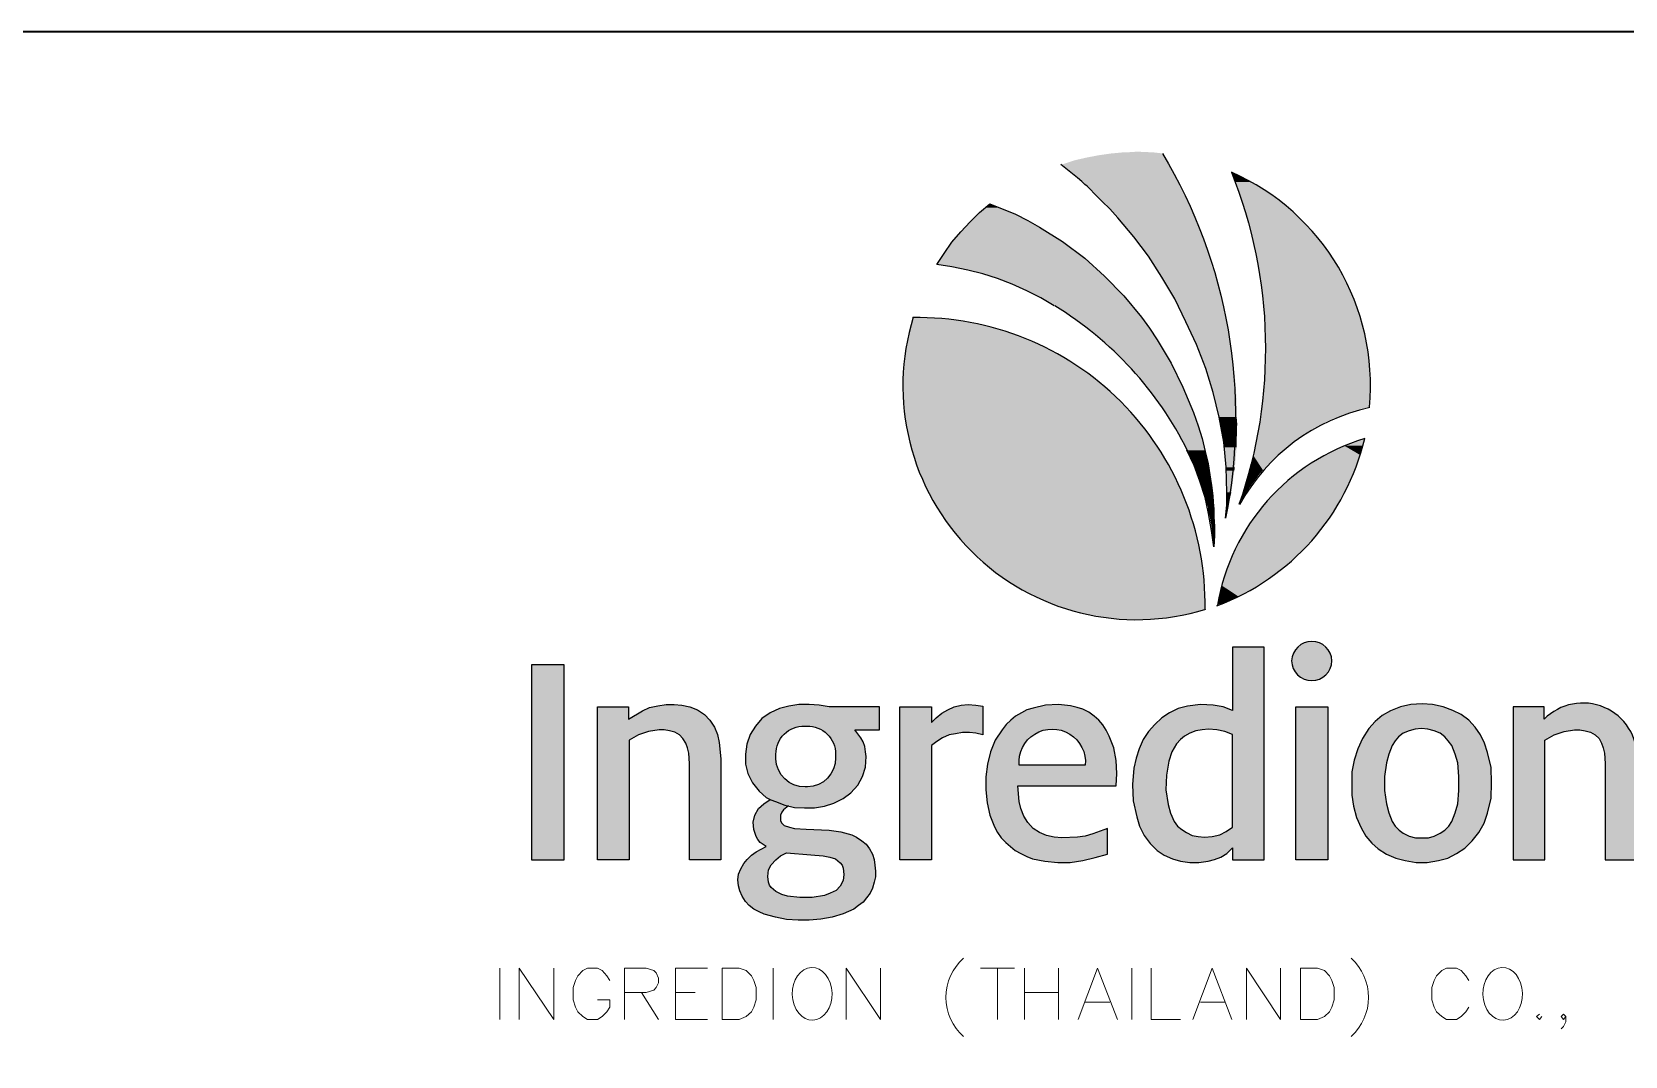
# Model space of a CAD drawing. Header units: millimetres. Extents: x 12053 to 14213, y -1155 to 627.
# Drawn here: x 13482.8 to 13783.1, y 67 to 260.2 of the extents above; entities that cross this region are included whole.
import ezdxf

# ---------------------------------------------------------------- set-up
doc = ezdxf.new("R2010")
doc.units = ezdxf.units.MM
doc.header["$LTSCALE"] = 6
doc.layers.add('PDF_Geometry', color=7, linetype='Continuous')
doc.layers.add('PDF_Solid Fills', color=7, linetype='Continuous', true_color=0xffffff)

msp = doc.modelspace()

# ---------------------------------------------------------------- hatches: boundary and pattern name
at = {"linetype": 'ByBlock'}
h = msp.add_hatch(color=0, dxfattribs=at)
h.dxf.hatch_style = 1
h.paths.add_polyline_path([(13727.86, 141.59, 0.956627), (13720.25, 141.59, 0.985612)])
h = msp.add_hatch(color=0, dxfattribs=at)
h.dxf.hatch_style = 1
h.paths.add_polyline_path([(13715.07, 144.13), (13709.12, 144.13), (13709.12, 132.22), (13707.36, 132.88), (13705.48, 133.21), (13703.06, 133.32), (13700.63, 132.99), (13698.87, 132.55), (13697.22, 131.78), (13695.79, 130.79), (13694.46, 129.58), (13693.25, 128.25), (13692.26, 126.71), (13691.49, 124.95), (13690.94, 123.18), (13690.49, 121.31), (13690.27, 118.22), (13690.38, 115.14), (13691.05, 112.16), (13691.6, 110.4), (13692.48, 108.63), (13693.58, 107.09), (13694.9, 105.77), (13696.23, 104.89), (13697.77, 104.23), (13699.31, 103.79), (13701.08, 103.56), (13702.73, 103.56), (13704.49, 103.79), (13705.7, 104.12), (13706.92, 104.56), (13708.02, 105.22), (13709.12, 106.32), (13709.12, 104.01), (13715.07, 104.01)])
h.paths.add_polyline_path([(13698.1, 111.28), (13697.44, 112.82), (13697, 114.48), (13696.56, 117.23), (13696.67, 119.99), (13697.11, 122.63), (13697.66, 124.4), (13698.54, 125.94), (13699.31, 126.71), (13700.08, 127.37), (13701.08, 127.92), (13702.18, 128.36), (13703.39, 128.58), (13704.6, 128.69), (13706.15, 128.58), (13707.69, 128.25), (13709.12, 127.7), (13709.12, 110.18), (13707.91, 109.41), (13706.7, 108.75), (13705.26, 108.41), (13703.83, 108.3), (13702.62, 108.41), (13701.52, 108.63), (13700.41, 109.19), (13699.53, 109.74), (13698.76, 110.4)], flags=16)
h = msp.add_hatch(color=0, dxfattribs=at)
h.dxf.hatch_style = 1
h.paths.add_polyline_path([(13576.97, 140.82), (13576.97, 104.01), (13583.14, 104.01), (13583.14, 140.82)])
h = msp.add_hatch(color=0, dxfattribs=at)
h.dxf.hatch_style = 1
h.paths.add_polyline_path([(13601.99, 128.58), (13602.98, 128.36), (13603.97, 128.14), (13604.86, 127.59), (13605.52, 126.93), (13606.07, 126.05), (13606.4, 125.17), (13606.62, 124.18), (13606.73, 122.19), (13606.73, 104.01), (13612.68, 104.01), (13612.68, 123.07), (13612.35, 126.16), (13612.02, 127.7), (13611.47, 129.03), (13610.59, 130.35), (13609.59, 131.45), (13608.27, 132.33), (13606.84, 132.88), (13605.3, 133.21), (13603.86, 133.32), (13602.32, 133.32), (13600.78, 133.1), (13599.23, 132.77), (13597.91, 132.11), (13595.27, 130.57), (13595.27, 132.88), (13589.43, 132.88), (13589.43, 104.01), (13595.38, 104.01), (13595.38, 126.6), (13597.14, 127.59), (13599.01, 128.25), (13601, 128.58)])
h = msp.add_hatch(color=0, dxfattribs=at)
h.dxf.hatch_style = 1
h.paths.add_polyline_path([(13633.07, 132.88), (13631.2, 133.21), (13629.32, 133.32), (13627.34, 133.32), (13625.47, 132.99), (13623.7, 132.55), (13621.94, 131.78), (13620.4, 130.68), (13619.18, 129.25), (13618.19, 127.7), (13617.53, 125.83), (13617.31, 123.96), (13617.31, 122.08), (13617.75, 120.32), (13618.63, 118.55), (13619.85, 117.01), (13621.17, 115.8), (13621.98, 115.39), (13622.05, 115.36), (13622.93, 115.03), (13624.69, 114.37), (13625.41, 114.2), (13626.57, 113.93), (13628.44, 113.82), (13630.32, 113.82), (13632.19, 114.15), (13633.95, 114.7), (13635.72, 115.58), (13637.15, 116.68), (13638.47, 118.11), (13639.35, 119.77), (13639.9, 121.53), (13640.02, 123.51), (13639.9, 124.4), (13639.79, 125.39), (13639.46, 126.27), (13639.02, 127.04), (13637.92, 128.58), (13642.55, 128.58), (13642.55, 132.88)])
h.paths.add_polyline_path([(13624.69, 114.37), (13622.93, 115.03), (13622.05, 115.36), (13621.98, 115.39), (13620.73, 114.59), (13619.74, 113.71), (13619.07, 112.49), (13618.74, 111.17), (13618.85, 109.74), (13619.29, 108.41), (13619.62, 107.86), (13620.07, 107.31), (13621.17, 106.54), (13619.29, 105.55), (13618.41, 104.89), (13617.64, 104.12), (13616.98, 103.34), (13616.43, 102.35), (13615.99, 101.36), (13615.88, 100.26), (13615.99, 99.16), (13616.21, 98.16), (13616.65, 97.17), (13617.31, 96.18), (13617.97, 95.41), (13618.85, 94.75), (13619.85, 94.2), (13620.84, 93.76), (13622.93, 93.2), (13625.03, 92.76), (13627.23, 92.65), (13629.32, 92.65), (13631.53, 92.87), (13633.62, 93.2), (13635.72, 93.87), (13637.7, 94.75), (13638.58, 95.41), (13639.46, 96.07), (13640.13, 96.84), (13640.79, 97.72), (13641.23, 98.72), (13641.56, 99.82), (13641.78, 100.81), (13641.78, 101.91), (13641.67, 103.01), (13641.56, 104.12), (13641.23, 105.11), (13640.68, 106.1), (13640.02, 106.98), (13639.24, 107.64), (13638.25, 108.3), (13637.37, 108.75), (13635.28, 109.3), (13633.07, 109.63), (13628.77, 109.85), (13626.57, 109.96), (13625.58, 110.18), (13624.58, 110.51), (13624.14, 110.95), (13623.92, 111.39), (13623.92, 111.94), (13623.92, 112.49), (13624.14, 113.04), (13624.47, 113.48), (13625.41, 114.2)])
h.paths.add_polyline_path([(13628.88, 129.25, -0.428199), (13634.28, 123.96), (13634.28, 123.29, -0.411522), (13628.99, 117.78), (13628.55, 117.78, -0.411522), (13623.04, 123.07), (13623.04, 123.96, -0.428112), (13628.44, 129.25)], flags=16)
h.paths.add_polyline_path([(13625.03, 105.33), (13629.65, 105), (13631.97, 104.78), (13633.18, 104.56), (13634.28, 104.23), (13635.17, 103.45), (13635.5, 103.01), (13635.72, 102.46), (13635.83, 101.25), (13635.72, 100.15), (13635.17, 99.05), (13634.39, 98.27), (13633.29, 97.72), (13632.19, 97.28), (13629.88, 96.95), (13627.56, 96.95), (13625.25, 97.17), (13624.14, 97.5), (13623.04, 98.05), (13622.16, 98.83), (13621.83, 99.27), (13621.61, 99.82), (13621.5, 100.92), (13621.61, 102.13), (13622.16, 103.12), (13623.04, 104.01), (13623.92, 104.78)], flags=16)
h = msp.add_hatch(color=0, dxfattribs=at)
h.dxf.hatch_style = 1
h.paths.add_polyline_path([(13652.36, 132.88), (13646.41, 132.88), (13646.41, 104.01), (13652.36, 104.01), (13652.36, 125.61), (13653.35, 126.38), (13654.45, 127.04), (13655.67, 127.59), (13656.88, 127.81), (13658.2, 128.03), (13659.52, 128.03), (13660.74, 127.92), (13662.06, 127.59), (13662.06, 132.99), (13660.74, 133.21), (13659.3, 133.32), (13657.98, 133.21), (13656.66, 132.88), (13655.45, 132.33), (13654.34, 131.67), (13653.24, 130.79), (13652.36, 129.91)])
h = msp.add_hatch(color=0, dxfattribs=at)
h.dxf.hatch_style = 1
h.paths.add_polyline_path([(13668.67, 118), (13687.19, 118), (13687.3, 120.32), (13687.19, 122.74), (13686.75, 125.17), (13685.87, 127.37), (13685.31, 128.47), (13684.65, 129.47), (13683.88, 130.35), (13683, 131.12), (13682.01, 131.89), (13680.91, 132.44), (13679.8, 132.77), (13678.59, 133.1), (13676.28, 133.32), (13673.85, 133.21), (13671.54, 132.66), (13670.32, 132.33), (13669.33, 131.78), (13668.23, 131.12), (13667.35, 130.35), (13666.47, 129.58), (13665.7, 128.58), (13664.37, 126.6), (13663.49, 124.4), (13662.94, 122.08), (13662.61, 119.66), (13662.61, 117.23), (13662.83, 114.81), (13663.38, 112.49), (13664.26, 110.29), (13664.81, 109.19), (13665.48, 108.19), (13666.36, 107.31), (13667.24, 106.54), (13668.12, 105.77), (13669.22, 105.22), (13670.32, 104.67), (13671.43, 104.23), (13673.74, 103.79), (13676.17, 103.56), (13678.48, 103.56), (13680.91, 103.9), (13683.22, 104.45), (13685.53, 105.11), (13685.53, 109.96), (13682.78, 108.97), (13681.35, 108.52), (13679.91, 108.3), (13676.94, 108.19), (13675.51, 108.3), (13674.07, 108.63), (13672.75, 109.19), (13671.54, 109.96), (13670.55, 111.06), (13669.77, 112.27), (13669.22, 113.71), (13668.89, 115.03)])
h.paths.add_polyline_path([(13681.35, 121.86), (13668.89, 121.86, -1.09832)], flags=16)
h = msp.add_hatch(color=0, dxfattribs=at)
h.dxf.hatch_style = 1
h.paths.add_polyline_path([(13721.03, 104.01), (13727.09, 104.01), (13727.09, 132.88), (13721.03, 132.88)])
h = msp.add_hatch(color=0, dxfattribs=at)
h.dxf.hatch_style = 1
h.paths.add_polyline_path([(13744.83, 133.43), (13742.74, 133.32), (13740.75, 132.88), (13738.88, 132.11), (13737.34, 131.23), (13736.01, 130.13), (13734.8, 128.8), (13733.59, 126.93), (13732.71, 124.95), (13732.05, 122.85), (13731.61, 120.65), (13731.61, 118.44), (13731.61, 116.24), (13731.94, 114.15), (13732.49, 112.05), (13733.37, 110.07), (13734.25, 108.52), (13735.35, 107.2), (13736.57, 106.1), (13738.11, 105.11), (13739.87, 104.34), (13741.64, 103.9), (13743.73, 103.56), (13745.82, 103.56), (13747.92, 103.9), (13749.68, 104.34), (13751.33, 105.22), (13752.88, 106.21), (13754.31, 107.64), (13755.52, 109.19), (13756.52, 110.95), (13757.18, 112.82), (13757.84, 115.69), (13757.95, 118.55), (13757.84, 121.42), (13757.18, 124.29), (13756.63, 126.05), (13755.85, 127.59), (13754.86, 129.03), (13753.65, 130.35), (13752.22, 131.45), (13750.67, 132.22), (13748.8, 132.88), (13746.82, 133.32)])
h.paths.add_polyline_path([(13767.87, 130.57), (13767.87, 132.88), (13762.03, 132.88), (13762.03, 104.01), (13767.98, 104.01), (13767.98, 126.6), (13769.74, 127.59), (13771.61, 128.25), (13773.6, 128.58), (13774.59, 128.58), (13775.58, 128.36), (13776.57, 128.14), (13777.46, 127.59), (13778.23, 126.93), (13778.67, 126.05), (13779, 125.17), (13779.22, 124.18), (13779.33, 122.19), (13779.33, 104.01), (13785.39, 104.01), (13785.39, 123.07, 0.681597)])
h.paths.add_polyline_path([(13746.04, 108.19), (13744.83, 108.19), (13743.62, 108.19), (13742.41, 108.52), (13741.31, 109.08), (13740.53, 109.63), (13739.76, 110.4), (13739.21, 111.28), (13738.55, 112.93), (13738.11, 114.59), (13737.78, 117.12), (13737.78, 119.77), (13738.11, 122.3), (13738.55, 123.96), (13739.21, 125.61), (13739.76, 126.49), (13740.42, 127.26), (13741.31, 127.92), (13742.41, 128.36), (13743.51, 128.69), (13744.72, 128.8), (13745.93, 128.69), (13747.15, 128.36), (13748.25, 127.92), (13749.13, 127.26), (13749.79, 126.49), (13750.45, 125.61), (13751.11, 123.96), (13751.56, 122.3), (13751.78, 119.77), (13751.78, 117.12), (13751.56, 114.59), (13751.11, 112.93), (13750.45, 111.28), (13749.9, 110.4), (13749.13, 109.63), (13748.25, 109.08), (13747.15, 108.52)], flags=16)

# ---------------------------------------------------------------- linework, layer by layer
at = {"layer": 'PDF_Geometry', "lineweight": 35}
msp.add_lwpolyline([(13182.43, -466.04), (14213.26, -466.04), (14213.26, 260.18), (13182.43, 260.18)], close=True, dxfattribs=at)
at = {"layer": 'PDF_Geometry', "color": 70, "lineweight": 25, "true_color": 0x77ef00}
for points in [[(13695.9, 237.26, -0.186417), (13707.8, 168.48), (13708.02, 170.91), (13708.02, 173.33), (13707.91, 178.07), (13707.47, 182.81), (13706.59, 187.55), (13705.48, 192.18), (13704.05, 196.7), (13702.29, 201.22), (13700.3, 205.52), (13698.21, 209.81), (13695.79, 213.89), (13693.25, 217.86), (13690.49, 221.5), (13687.52, 225.14), (13685.98, 226.79), (13684.54, 228.22), (13683.22, 229.54), (13682.12, 230.65), (13681.68, 231.09), (13681.24, 231.42), (13680.69, 231.97), (13679.91, 232.63), (13678.92, 233.4), (13676.72, 235.16)], [(13734.91, 189.42, 0.323058), (13708.9, 233.73, -0.181122), (13710.33, 171.02)], [(13703.94, 151.29, 0.423423), (13648.83, 206.29), (13648.94, 206.4, 0.602833), (13704.05, 151.29)], [(13706.15, 151.95, 0.250268), (13734.03, 183.47, 0.285358), (13706.26, 152.06)]]:
    msp.add_lwpolyline(points, format="xyb", dxfattribs=at)
msp.add_lwpolyline([(13675.51, 208.49), (13672.97, 210.04), (13670.32, 211.36), (13667.57, 212.57), (13664.81, 213.67), (13662.06, 214.55), (13659.19, 215.22), (13656.22, 215.88), (13653.35, 216.32), (13654.78, 218.41), (13656.22, 220.51), (13657.87, 222.49), (13659.63, 224.36), (13661.4, 226.13), (13663.38, 227.78), (13668.23, 225.8), (13670.55, 224.58), (13672.75, 223.37), (13677.05, 220.62), (13681.24, 217.53), (13684.98, 214.11), (13688.62, 210.37), (13691.93, 206.4), (13693.47, 204.3), (13694.9, 202.1), (13697.55, 197.69), (13699.75, 193.17), (13701.74, 188.43), (13702.62, 185.9), (13703.39, 183.47), (13703.94, 181.05), (13704.49, 178.73), (13704.82, 176.64), (13705.15, 174.66), (13705.37, 172.67), (13705.48, 171.46), (13705.59, 170.14), (13705.59, 168.7), (13705.7, 166.94), (13705.7, 165.18), (13705.59, 163.08), (13705.15, 166.17), (13704.6, 169.36), (13703.94, 172.34), (13702.95, 175.43), (13701.85, 178.4), (13700.52, 181.27)], dxfattribs=at)
at = {"layer": 'PDF_Geometry'}
for points in [[(13727.86, 141.59, 0.956627), (13720.25, 141.59, 0.985612)], [(13767.87, 130.57), (13767.87, 132.88), (13762.03, 132.88), (13762.03, 104.01), (13767.98, 104.01), (13767.98, 126.6), (13769.74, 127.59), (13771.61, 128.25), (13773.6, 128.58), (13774.59, 128.58), (13775.58, 128.36), (13776.57, 128.14), (13777.46, 127.59), (13778.23, 126.93), (13778.67, 126.05), (13779, 125.17), (13779.22, 124.18), (13779.33, 122.19), (13779.33, 104.01), (13785.39, 104.01), (13785.39, 123.07, 0.681597)], [(13628.88, 129.25, -0.428199), (13634.28, 123.96), (13634.28, 123.29, -0.411522), (13628.99, 117.78), (13628.55, 117.78, -0.411522), (13623.04, 123.07), (13623.04, 123.96, -0.428112), (13628.44, 129.25)], [(13681.35, 121.86), (13668.89, 121.86, -1.09832)]]:
    msp.add_lwpolyline(points, format="xyb", close=True, dxfattribs=at)
for points in [[(13715.07, 144.13), (13709.12, 144.13), (13709.12, 132.22), (13707.36, 132.88), (13705.48, 133.21), (13703.06, 133.32), (13700.63, 132.99), (13698.87, 132.55), (13697.22, 131.78), (13695.79, 130.79), (13694.46, 129.58), (13693.25, 128.25), (13692.26, 126.71), (13691.49, 124.95), (13690.94, 123.18), (13690.49, 121.31), (13690.27, 118.22), (13690.38, 115.14), (13691.05, 112.16), (13691.6, 110.4), (13692.48, 108.63), (13693.58, 107.09), (13694.9, 105.77), (13696.23, 104.89), (13697.77, 104.23), (13699.31, 103.79), (13701.08, 103.56), (13702.73, 103.56), (13704.49, 103.79), (13705.7, 104.12), (13706.92, 104.56), (13708.02, 105.22), (13709.12, 106.32), (13709.12, 104.01), (13715.07, 104.01)], [(13576.97, 140.82), (13576.97, 104.01), (13583.14, 104.01), (13583.14, 140.82)], [(13589.43, 104.01), (13589.43, 132.88), (13595.27, 132.88), (13595.27, 130.57), (13597.91, 132.11), (13599.23, 132.77), (13600.78, 133.1), (13602.32, 133.32), (13603.86, 133.32), (13605.3, 133.21), (13606.84, 132.88), (13608.27, 132.33), (13609.59, 131.45), (13610.59, 130.35), (13611.47, 129.03), (13612.02, 127.7), (13612.35, 126.16), (13612.68, 123.07), (13612.68, 104.01), (13606.73, 104.01), (13606.73, 122.19), (13606.62, 124.18), (13606.4, 125.17), (13606.07, 126.05), (13605.52, 126.93), (13604.86, 127.59), (13603.97, 128.14), (13602.98, 128.36), (13601.99, 128.58), (13601, 128.58), (13599.01, 128.25), (13597.14, 127.59), (13595.38, 126.6), (13595.38, 104.01)], [(13633.07, 132.88), (13631.2, 133.21), (13629.32, 133.32), (13627.34, 133.32), (13625.47, 132.99), (13623.7, 132.55), (13621.94, 131.78), (13620.4, 130.68), (13619.18, 129.25), (13618.19, 127.7), (13617.53, 125.83), (13617.31, 123.96), (13617.31, 122.08), (13617.75, 120.32), (13618.63, 118.55), (13619.85, 117.01), (13621.17, 115.8), (13622.05, 115.36), (13622.93, 115.03), (13624.69, 114.37), (13626.57, 113.93), (13628.44, 113.82), (13630.32, 113.82), (13632.19, 114.15), (13633.95, 114.7), (13635.72, 115.58), (13637.15, 116.68), (13638.47, 118.11), (13639.35, 119.77), (13639.9, 121.53), (13640.02, 123.51), (13639.9, 124.4), (13639.79, 125.39), (13639.46, 126.27), (13639.02, 127.04), (13637.92, 128.58), (13642.55, 128.58), (13642.55, 132.88)], [(13652.36, 132.88), (13652.36, 129.91), (13653.24, 130.79), (13654.34, 131.67), (13655.45, 132.33), (13656.66, 132.88), (13657.98, 133.21), (13659.3, 133.32), (13660.74, 133.21), (13662.06, 132.99), (13662.06, 127.59), (13660.74, 127.92), (13659.52, 128.03), (13658.2, 128.03), (13656.88, 127.81), (13655.67, 127.59), (13654.45, 127.04), (13653.35, 126.38), (13652.36, 125.61), (13652.36, 104.01), (13646.41, 104.01), (13646.41, 132.88)], [(13668.67, 118), (13687.19, 118), (13687.3, 120.32), (13687.19, 122.74), (13686.75, 125.17), (13685.87, 127.37), (13685.31, 128.47), (13684.65, 129.47), (13683.88, 130.35), (13683, 131.12), (13682.01, 131.89), (13680.91, 132.44), (13679.8, 132.77), (13678.59, 133.1), (13676.28, 133.32), (13673.85, 133.21), (13671.54, 132.66), (13670.32, 132.33), (13669.33, 131.78), (13668.23, 131.12), (13667.35, 130.35), (13666.47, 129.58), (13665.7, 128.58), (13664.37, 126.6), (13663.49, 124.4), (13662.94, 122.08), (13662.61, 119.66), (13662.61, 117.23), (13662.83, 114.81), (13663.38, 112.49), (13664.26, 110.29), (13664.81, 109.19), (13665.48, 108.19), (13666.36, 107.31), (13667.24, 106.54), (13668.12, 105.77), (13669.22, 105.22), (13670.32, 104.67), (13671.43, 104.23), (13673.74, 103.79), (13676.17, 103.56), (13678.48, 103.56), (13680.91, 103.9), (13683.22, 104.45), (13685.53, 105.11), (13685.53, 109.96), (13682.78, 108.97), (13681.35, 108.52), (13679.91, 108.3), (13676.94, 108.19), (13675.51, 108.3), (13674.07, 108.63), (13672.75, 109.19), (13671.54, 109.96), (13670.55, 111.06), (13669.77, 112.27), (13669.22, 113.71), (13668.89, 115.03)], [(13721.03, 104.01), (13721.03, 132.88), (13727.09, 132.88), (13727.09, 104.01)], [(13744.83, 133.43), (13742.74, 133.32), (13740.75, 132.88), (13738.88, 132.11), (13737.34, 131.23), (13736.01, 130.13), (13734.8, 128.8), (13733.59, 126.93), (13732.71, 124.95), (13732.05, 122.85), (13731.61, 120.65), (13731.61, 118.44), (13731.61, 116.24), (13731.94, 114.15), (13732.49, 112.05), (13733.37, 110.07), (13734.25, 108.52), (13735.35, 107.2), (13736.57, 106.1), (13738.11, 105.11), (13739.87, 104.34), (13741.64, 103.9), (13743.73, 103.56), (13745.82, 103.56), (13747.92, 103.9), (13749.68, 104.34), (13751.33, 105.22), (13752.88, 106.21), (13754.31, 107.64), (13755.52, 109.19), (13756.52, 110.95), (13757.18, 112.82), (13757.84, 115.69), (13757.95, 118.55), (13757.84, 121.42), (13757.18, 124.29), (13756.63, 126.05), (13755.85, 127.59), (13754.86, 129.03), (13753.65, 130.35), (13752.22, 131.45), (13750.67, 132.22), (13748.8, 132.88), (13746.82, 133.32)], [(13698.1, 111.28), (13698.76, 110.4), (13699.53, 109.74), (13700.41, 109.19), (13701.52, 108.63), (13702.62, 108.41), (13703.83, 108.3), (13705.26, 108.41), (13706.7, 108.75), (13707.91, 109.41), (13709.12, 110.18), (13709.12, 127.7), (13707.69, 128.25), (13706.15, 128.58), (13704.6, 128.69), (13703.39, 128.58), (13702.18, 128.36), (13701.08, 127.92), (13700.08, 127.37), (13699.31, 126.71), (13698.54, 125.94), (13697.66, 124.4), (13697.11, 122.63), (13696.67, 119.99), (13696.56, 117.23), (13697, 114.48), (13697.44, 112.82)], [(13744.72, 128.8), (13743.51, 128.69), (13742.41, 128.36), (13741.31, 127.92), (13740.42, 127.26), (13739.76, 126.49), (13739.21, 125.61), (13738.55, 123.96), (13738.11, 122.3), (13737.78, 119.77), (13737.78, 117.12), (13738.11, 114.59), (13738.55, 112.93), (13739.21, 111.28), (13739.76, 110.4), (13740.53, 109.63), (13741.31, 109.08), (13742.41, 108.52), (13743.62, 108.19), (13744.83, 108.19), (13746.04, 108.19), (13747.15, 108.52), (13748.25, 109.08), (13749.13, 109.63), (13749.9, 110.4), (13750.45, 111.28), (13751.11, 112.93), (13751.56, 114.59), (13751.78, 117.12), (13751.78, 119.77), (13751.56, 122.3), (13751.11, 123.96), (13750.45, 125.61), (13749.79, 126.49), (13749.13, 127.26), (13748.25, 127.92), (13747.15, 128.36), (13745.93, 128.69)], [(13625.03, 105.33), (13629.65, 105), (13631.97, 104.78), (13633.18, 104.56), (13634.28, 104.23), (13635.17, 103.45), (13635.5, 103.01), (13635.72, 102.46), (13635.83, 101.25), (13635.72, 100.15), (13635.17, 99.05), (13634.39, 98.27), (13633.29, 97.72), (13632.19, 97.28), (13629.88, 96.95), (13627.56, 96.95), (13625.25, 97.17), (13624.14, 97.5), (13623.04, 98.05), (13622.16, 98.83), (13621.83, 99.27), (13621.61, 99.82), (13621.5, 100.92), (13621.61, 102.13), (13622.16, 103.12), (13623.04, 104.01), (13623.92, 104.78)]]:
    msp.add_lwpolyline(points, close=True, dxfattribs=at)
msp.add_lwpolyline([(13625.41, 114.2), (13624.47, 113.48), (13624.14, 113.04), (13623.92, 112.49), (13623.92, 111.94), (13623.92, 111.39), (13624.14, 110.95), (13624.58, 110.51), (13625.58, 110.18), (13626.57, 109.96), (13628.77, 109.85), (13633.07, 109.63), (13635.28, 109.3), (13637.37, 108.75), (13638.25, 108.3), (13639.24, 107.64), (13640.02, 106.98), (13640.68, 106.1), (13641.23, 105.11), (13641.56, 104.12), (13641.67, 103.01), (13641.78, 101.91), (13641.78, 100.81), (13641.56, 99.82), (13641.23, 98.72), (13640.79, 97.72), (13640.13, 96.84), (13639.46, 96.07), (13638.58, 95.41), (13637.7, 94.75), (13635.72, 93.87), (13633.62, 93.2), (13631.53, 92.87), (13629.32, 92.65), (13627.23, 92.65), (13625.03, 92.76), (13622.93, 93.2), (13620.84, 93.76), (13619.85, 94.2), (13618.85, 94.75), (13617.97, 95.41), (13617.31, 96.18), (13616.65, 97.17), (13616.21, 98.16), (13615.99, 99.16), (13615.88, 100.26), (13615.99, 101.36), (13616.43, 102.35), (13616.98, 103.34), (13617.64, 104.12), (13618.41, 104.89), (13619.29, 105.55), (13621.17, 106.54), (13620.07, 107.31), (13619.62, 107.86), (13619.29, 108.41), (13618.85, 109.74), (13618.74, 111.17), (13619.07, 112.49), (13619.74, 113.71), (13620.73, 114.59), (13621.98, 115.39)], dxfattribs=at)
at = {"layer": 'PDF_Geometry', "lineweight": 18}
for points in [[(13571.02, 73.92), (13571.02, 83.62)], [(13574.66, 73.92), (13574.66, 83.62), (13581.16, 73.92), (13581.16, 83.62)], [(13591.74, 81.3), (13591.19, 82.18), (13590.31, 83.17), (13589.43, 83.62), (13587.55, 83.62), (13586.67, 83.17), (13585.68, 82.18), (13585.24, 81.3), (13584.8, 79.98), (13584.8, 77.66), (13585.24, 76.23), (13585.68, 75.35), (13586.67, 74.47), (13587.55, 73.92), (13589.43, 73.92), (13590.31, 74.47), (13591.19, 75.35), (13591.74, 76.23), (13591.74, 77.66), (13589.43, 77.66)], [(13594.5, 73.92), (13594.5, 83.62), (13598.57, 83.62), (13600.01, 83.17), (13600.45, 82.73), (13600.89, 81.74), (13600.89, 80.86), (13600.45, 79.98), (13600.01, 79.43), (13598.57, 78.99), (13594.5, 78.99)], [(13610.15, 73.92), (13604.08, 73.92), (13604.08, 83.62), (13610.15, 83.62)], [(13622.49, 73.92), (13622.49, 83.62)], [(13636.27, 73.92), (13636.27, 83.62), (13642.77, 73.92), (13642.77, 83.62)], [(13661.62, 83.62), (13668.01, 83.62)], [(13664.81, 83.62), (13664.81, 73.92)], [(13669.88, 73.92), (13669.88, 83.62)], [(13676.28, 83.62), (13676.28, 73.92)], [(13680.02, 73.92), (13683.66, 83.62), (13687.41, 73.92)], [(13690.16, 73.92), (13690.16, 83.62)], [(13693.8, 83.62), (13693.8, 73.92), (13699.31, 73.92)], [(13701.63, 73.92), (13705.26, 83.62), (13709.01, 73.92)], [(13711.77, 73.92), (13711.77, 83.62), (13718.16, 73.92), (13718.16, 83.62)], [(13753.65, 81.3), (13753.1, 82.18), (13752.22, 83.17), (13751.33, 83.62), (13749.46, 83.62), (13748.58, 83.17), (13747.59, 82.18), (13747.15, 81.3), (13746.71, 79.98), (13746.71, 77.66), (13747.15, 76.23), (13747.59, 75.35), (13748.58, 74.47), (13749.46, 73.92), (13751.33, 73.92), (13752.22, 74.47), (13753.1, 75.35), (13753.65, 76.23)], [(13597.69, 78.99), (13600.89, 73.92)], [(13604.08, 78.99), (13607.83, 78.99)], [(13669.88, 78.99), (13676.28, 78.99)], [(13681.35, 77.22), (13685.98, 77.22)], [(13703.06, 77.22), (13707.58, 77.22)], [(13766.99, 74.91), (13766.43, 74.47), (13766.99, 73.92), (13767.43, 74.47)], [(13771.95, 74.47), (13771.5, 73.92), (13771.06, 74.47), (13771.5, 74.91), (13771.95, 74.47), (13771.95, 73.48), (13771.5, 72.59), (13771.06, 72.15)]]:
    msp.add_lwpolyline(points, dxfattribs=at)
for points in [[(13612.9, 73.92), (13612.9, 83.62), (13616.1, 83.62), (13617.42, 83.17), (13618.41, 82.18), (13618.85, 81.3), (13619.29, 79.98), (13619.29, 77.66), (13618.85, 76.23), (13618.41, 75.35), (13617.42, 74.47), (13616.1, 73.92)], [(13721.91, 73.92), (13721.91, 83.62), (13725.1, 83.62), (13726.43, 83.17), (13727.42, 82.18), (13727.86, 81.3), (13728.3, 79.98), (13728.3, 77.66), (13727.86, 76.23), (13727.42, 75.35), (13726.43, 74.47), (13725.1, 73.92)]]:
    msp.add_lwpolyline(points, close=True, dxfattribs=at)
at = {"layer": 'PDF_Geometry', "color": 70, "lineweight": 25, "true_color": 0x77ef00}
for centre, radius, start, end in [((13641.2, 151.88), 66.25, 26.2288, 58.7084), ((13742.72, 153.32), 36.81, 102.0704, 151.2572)]:
    msp.add_arc(centre, radius, start, end, dxfattribs=at)
at = {"layer": 'PDF_Geometry', "lineweight": 18}
for centre, radius, start, end in [((13664.9, 78.1), 9.82, 131.2464, 228.7536), ((13724.69, 78.1), 10.05, 312.6849, 47.3151)]:
    msp.add_arc(centre, radius, start, end, dxfattribs=at)
for centre in [(13629.87, 78.76), (13760.04, 78.76)]:
    msp.add_ellipse(centre, major_axis=(-0.09, 4.99), ratio=0.75006, start_param=0.213922, end_param=6.497107, dxfattribs=at)
at = {"layer": 'PDF_Solid Fills', "color": 70, "true_color": 0x77ef00, "transparency": 33554559}
for points in [[(13688.73, 237.48), (13695.9, 237.26), (13686.42, 237.26)], [(13688.73, 237.48), (13693.91, 237.48), (13695.9, 237.26)], [(13691.16, 237.59), (13693.58, 237.48), (13689.5, 237.48)], [(13676.72, 235.16), (13698.1, 233.4), (13678.92, 233.4)], [(13676.72, 235.16), (13697.11, 235.16), (13698.1, 233.4)], [(13679.25, 235.94), (13697.11, 235.16), (13676.94, 235.16)], [(13681.68, 236.49), (13696.67, 235.94), (13679.25, 235.94)], [(13679.25, 235.94), (13696.67, 235.94), (13697.11, 235.16)], [(13683.99, 236.93), (13696.34, 236.49), (13681.68, 236.49)], [(13681.68, 236.49), (13696.34, 236.49), (13696.67, 235.94)], [(13686.31, 237.26), (13696.12, 236.93), (13683.99, 236.93)], [(13683.99, 236.93), (13696.12, 236.93), (13696.34, 236.49)], [(13686.31, 237.26), (13695.9, 237.26), (13696.12, 236.93)], [(13679.03, 233.4), (13698.54, 232.63), (13679.91, 232.63)], [(13679.03, 233.4), (13698.1, 233.4), (13698.54, 232.63)], [(13679.91, 232.63), (13698.87, 231.97), (13680.69, 231.97)], [(13679.91, 232.63), (13698.54, 232.63), (13698.87, 231.97)], [(13680.69, 231.97), (13699.09, 231.42), (13681.24, 231.42)], [(13680.69, 231.97), (13698.87, 231.97), (13699.09, 231.42)], [(13681.24, 231.42), (13699.2, 231.09), (13681.68, 231.09)], [(13681.24, 231.42), (13699.09, 231.42), (13699.2, 231.09)], [(13708.9, 233.73), (13709.56, 233.4), (13709.01, 233.4)], [(13709.01, 233.4), (13712.65, 231.86), (13709.56, 231.86)], [(13709.01, 233.4), (13709.56, 233.4), (13712.65, 231.86)], [(13709.56, 231.86), (13716.18, 229.65), (13710.33, 229.65)], [(13709.56, 231.86), (13712.65, 231.86), (13716.18, 229.65)], [(13681.68, 231.09), (13699.53, 230.65), (13682.12, 230.65)], [(13681.68, 231.09), (13699.2, 231.09), (13699.53, 230.65)], [(13682.12, 230.65), (13699.97, 229.54), (13683.22, 229.54)], [(13682.12, 230.65), (13699.53, 230.65), (13699.97, 229.54)], [(13683.22, 229.54), (13700.08, 229.43), (13683.44, 229.43)], [(13683.22, 229.54), (13699.97, 229.54), (13700.08, 229.43)], [(13683.44, 229.43), (13700.63, 228.22), (13684.54, 228.22)], [(13683.44, 229.43), (13700.08, 229.43), (13700.63, 228.22)], [(13710.33, 229.65), (13717.94, 228.33), (13710.89, 228.33)], [(13710.33, 229.65), (13716.18, 229.65), (13717.94, 228.33)], [(13710.89, 228.33), (13719.59, 227.01), (13711.22, 227.01)], [(13710.89, 228.33), (13717.94, 228.33), (13719.59, 227.01)], [(13661.07, 225.8), (13669.22, 225.25), (13660.52, 225.25)], [(13662.61, 227.01), (13668.23, 225.8), (13661.07, 225.8)], [(13661.07, 225.8), (13668.23, 225.8), (13669.22, 225.25)], [(13663.38, 227.78), (13665.14, 227.01), (13662.61, 227.01)], [(13662.61, 227.01), (13665.14, 227.01), (13668.23, 225.8)], [(13684.54, 228.22), (13701.3, 226.79), (13685.98, 226.79)], [(13684.54, 228.22), (13700.63, 228.22), (13701.3, 226.79)], [(13685.98, 226.79), (13701.96, 225.36), (13687.3, 225.36)], [(13685.98, 226.79), (13701.3, 226.79), (13701.96, 225.36)], [(13687.3, 225.36), (13701.96, 225.14), (13687.52, 225.14)], [(13687.3, 225.36), (13701.96, 225.36), (13701.96, 225.14)], [(13711.22, 227.01), (13722.68, 224.14), (13712.1, 224.14)], [(13711.22, 227.01), (13719.59, 227.01), (13722.68, 224.14)], [(13657.87, 222.49), (13677.05, 220.62), (13656.33, 220.62)], [(13658.64, 223.37), (13674.07, 222.49), (13657.87, 222.49)], [(13657.87, 222.49), (13674.07, 222.49), (13677.05, 220.62)], [(13659.85, 224.58), (13672.75, 223.37), (13658.64, 223.37)], [(13658.64, 223.37), (13672.75, 223.37), (13674.07, 222.49)], [(13660.52, 225.25), (13670.55, 224.58), (13659.85, 224.58)], [(13659.85, 224.58), (13670.55, 224.58), (13672.75, 223.37)], [(13660.52, 225.25), (13669.22, 225.25), (13670.55, 224.58)], [(13687.52, 225.14), (13703.39, 221.5), (13690.49, 221.5)], [(13687.52, 225.14), (13701.96, 225.14), (13703.39, 221.5)], [(13712.1, 224.14), (13724, 222.71), (13712.54, 222.71)], [(13712.1, 224.14), (13722.68, 224.14), (13724, 222.71)], [(13712.54, 222.71), (13725.43, 221.06), (13712.87, 221.06)], [(13712.54, 222.71), (13724, 222.71), (13725.43, 221.06)], [(13655.45, 219.51), (13681.24, 217.53), (13654.12, 217.53)], [(13656.33, 220.62), (13678.48, 219.51), (13655.45, 219.51)], [(13655.45, 219.51), (13678.48, 219.51), (13681.24, 217.53)], [(13656.33, 220.62), (13677.05, 220.62), (13678.48, 219.51)], [(13690.49, 221.5), (13703.5, 221.17), (13690.72, 221.17)], [(13690.49, 221.5), (13703.39, 221.5), (13703.5, 221.17)], [(13690.72, 221.17), (13704.71, 217.86), (13693.25, 217.86)], [(13690.72, 221.17), (13703.5, 221.17), (13704.71, 217.86)], [(13712.87, 221.06), (13727.97, 217.64), (13713.64, 217.64)], [(13712.87, 221.06), (13725.43, 221.06), (13727.97, 217.64)], [(13654.12, 217.53), (13682.56, 216.32), (13653.35, 216.32)], [(13653.35, 216.32), (13683.33, 215.55), (13658.09, 215.55)], [(13653.35, 216.32), (13682.56, 216.32), (13683.33, 215.55)], [(13654.12, 217.53), (13681.24, 217.53), (13682.56, 216.32)], [(13693.25, 217.86), (13704.93, 216.98), (13693.8, 216.98)], [(13693.25, 217.86), (13704.71, 217.86), (13704.93, 216.98)], [(13693.8, 216.98), (13705.93, 213.89), (13695.79, 213.89)], [(13693.8, 216.98), (13704.93, 216.98), (13705.93, 213.89)], [(13713.64, 217.64), (13728.3, 216.98), (13713.75, 216.98)], [(13713.64, 217.64), (13727.97, 217.64), (13728.3, 216.98)], [(13713.75, 216.98), (13730.06, 214), (13714.3, 214)], [(13713.75, 216.98), (13728.3, 216.98), (13730.06, 214)], [(13658.09, 215.55), (13684.65, 214.44), (13662.61, 214.44)], [(13658.09, 215.55), (13683.33, 215.55), (13684.65, 214.44)], [(13662.61, 214.44), (13684.98, 214.11), (13663.49, 214.11)], [(13662.61, 214.44), (13684.65, 214.44), (13684.98, 214.11)], [(13663.49, 214.11), (13686.2, 212.79), (13667.13, 212.79)], [(13663.49, 214.11), (13684.98, 214.11), (13686.2, 212.79)], [(13695.79, 213.89), (13706.26, 212.79), (13696.45, 212.79)], [(13695.79, 213.89), (13705.93, 213.89), (13706.26, 212.79)], [(13714.3, 214), (13731.39, 211.25), (13714.63, 211.25)], [(13714.3, 214), (13730.06, 214), (13731.39, 211.25)], [(13667.13, 212.79), (13688.07, 210.92), (13671.43, 210.92)], [(13667.13, 212.79), (13686.2, 212.79), (13688.07, 210.92)], [(13671.43, 210.92), (13688.62, 210.37), (13672.31, 210.37)], [(13671.43, 210.92), (13688.07, 210.92), (13688.62, 210.37)], [(13672.31, 210.37), (13690.05, 208.6), (13675.62, 208.6)], [(13672.31, 210.37), (13688.62, 210.37), (13690.05, 208.6)], [(13696.45, 212.79), (13707.03, 209.81), (13698.21, 209.81)], [(13696.45, 212.79), (13706.26, 212.79), (13707.03, 209.81)], [(13714.63, 211.25), (13731.83, 210.15), (13714.74, 210.15)], [(13714.63, 211.25), (13731.39, 211.25), (13731.83, 210.15)], [(13675.62, 208.6), (13691.93, 206.4), (13678.92, 206.4)], [(13675.62, 208.6), (13690.05, 208.6), (13691.93, 206.4)], [(13698.21, 209.81), (13707.36, 208.38), (13698.87, 208.38)], [(13698.21, 209.81), (13707.03, 209.81), (13707.36, 208.38)], [(13698.87, 208.38), (13707.91, 205.52), (13700.3, 205.52)], [(13698.87, 208.38), (13707.36, 208.38), (13707.91, 205.52)], [(13714.74, 210.15), (13733.26, 206.18), (13715.18, 206.18)], [(13714.74, 210.15), (13731.83, 210.15), (13733.26, 206.18)], [(13648.5, 204.63), (13667.9, 203.2), (13648.06, 203.2)], [(13648.72, 205.63), (13663.27, 204.63), (13648.5, 204.63)], [(13648.5, 204.63), (13663.27, 204.63), (13667.9, 203.2)], [(13648.83, 206.18), (13658.53, 205.63), (13648.72, 205.63)], [(13648.72, 205.63), (13658.53, 205.63), (13663.27, 204.63)], [(13648.94, 206.4), (13652.69, 206.29), (13648.83, 206.29)], [(13648.83, 206.29), (13653.79, 206.18), (13648.83, 206.18)], [(13648.83, 206.29), (13652.69, 206.29), (13653.79, 206.18)], [(13648.83, 206.18), (13653.79, 206.18), (13658.53, 205.63)], [(13678.92, 206.4), (13692.26, 206.07), (13679.47, 206.07)], [(13678.92, 206.4), (13691.93, 206.4), (13692.26, 206.07)], [(13679.47, 206.07), (13693.47, 204.3), (13681.79, 204.3)], [(13679.47, 206.07), (13692.26, 206.07), (13693.47, 204.3)], [(13681.79, 204.3), (13694.24, 203.2), (13683.22, 203.2)], [(13681.79, 204.3), (13693.47, 204.3), (13694.24, 203.2)], [(13700.3, 205.52), (13708.24, 204.08), (13700.97, 204.08)], [(13700.3, 205.52), (13707.91, 205.52), (13708.24, 204.08)], [(13715.18, 206.18), (13733.48, 205.41), (13715.18, 205.41)], [(13715.18, 206.18), (13733.26, 206.18), (13733.48, 205.41)], [(13715.18, 205.41), (13734.25, 202.1), (13715.29, 202.1)], [(13715.18, 205.41), (13733.48, 205.41), (13734.25, 202.1)], [(13647.73, 201.44), (13676.61, 199.23), (13647.4, 199.23)], [(13647.84, 202.1), (13672.42, 201.44), (13647.73, 201.44)], [(13647.73, 201.44), (13672.42, 201.44), (13676.61, 199.23)], [(13648.06, 203.2), (13670.77, 202.1), (13647.84, 202.1)], [(13647.84, 202.1), (13670.77, 202.1), (13672.42, 201.44)], [(13648.06, 203.2), (13667.9, 203.2), (13670.77, 202.1)], [(13683.22, 203.2), (13694.9, 202.1), (13684.43, 202.1)], [(13683.22, 203.2), (13694.24, 203.2), (13694.9, 202.1)], [(13684.43, 202.1), (13696.12, 200.12), (13686.75, 200.12)], [(13684.43, 202.1), (13694.9, 202.1), (13696.12, 200.12)], [(13700.97, 204.08), (13708.68, 201.22), (13702.29, 201.22)], [(13700.97, 204.08), (13708.24, 204.08), (13708.68, 201.22)], [(13715.29, 202.1), (13734.69, 199.56), (13715.29, 199.56)], [(13715.29, 202.1), (13734.25, 202.1), (13734.69, 199.56)], [(13647.4, 199.23), (13678.92, 197.8), (13647.18, 197.8)], [(13647.4, 199.23), (13676.61, 199.23), (13678.92, 197.8)], [(13686.75, 200.12), (13697.55, 197.69), (13689.06, 197.69)], [(13686.75, 200.12), (13696.12, 200.12), (13697.55, 197.69)], [(13702.29, 201.22), (13709.01, 199.67), (13702.84, 199.67)], [(13702.29, 201.22), (13708.68, 201.22), (13709.01, 199.67)], [(13702.84, 199.67), (13709.34, 196.7), (13704.05, 196.7)], [(13702.84, 199.67), (13709.01, 199.67), (13709.34, 196.7)], [(13715.29, 199.56), (13734.91, 197.91), (13715.29, 197.91)], [(13715.29, 199.56), (13734.69, 199.56), (13734.91, 197.91)], [(13647.07, 196.59), (13684.54, 193.72), (13646.96, 193.72)], [(13647.18, 197.8), (13680.69, 196.59), (13647.07, 196.59)], [(13647.07, 196.59), (13680.69, 196.59), (13684.54, 193.72)], [(13647.18, 197.8), (13678.92, 197.8), (13680.69, 196.59)], [(13689.06, 197.69), (13697.99, 196.7), (13690.05, 196.7)], [(13689.06, 197.69), (13697.55, 197.69), (13697.99, 196.7)], [(13690.05, 196.7), (13699.75, 193.17), (13693.14, 193.17)], [(13690.05, 196.7), (13697.99, 196.7), (13699.75, 193.17)], [(13704.05, 196.7), (13709.56, 195.27), (13704.49, 195.27)], [(13704.05, 196.7), (13709.34, 196.7), (13709.56, 195.27)], [(13704.49, 195.27), (13709.78, 192.18), (13705.48, 192.18)], [(13704.49, 195.27), (13709.56, 195.27), (13709.78, 192.18)], [(13715.29, 197.91), (13735.13, 193.83), (13715.07, 193.83)], [(13715.29, 197.91), (13734.91, 197.91), (13735.13, 193.83)], [(13646.96, 193.72), (13684.87, 193.39), (13646.96, 193.39)], [(13646.96, 193.72), (13684.54, 193.72), (13684.87, 193.39)], [(13646.96, 193.39), (13688.07, 190.42), (13647.07, 190.42)], [(13646.96, 193.39), (13684.87, 193.39), (13688.07, 190.42)], [(13693.14, 193.17), (13701.41, 189.31), (13695.9, 189.31)], [(13693.14, 193.17), (13699.86, 193.17), (13701.41, 189.31)], [(13715.07, 193.72), (13734.91, 189.53), (13714.63, 189.53)], [(13715.07, 193.83), (13735.13, 193.72), (13715.07, 193.72)], [(13715.07, 193.83), (13735.13, 193.83), (13735.13, 193.72)], [(13715.07, 193.72), (13735.13, 193.72), (13734.91, 189.53)], [(13647.07, 190.42), (13689.28, 189.09), (13647.18, 189.09)], [(13647.07, 190.42), (13688.07, 190.42), (13689.28, 189.09)], [(13695.9, 189.31), (13701.74, 188.43), (13696.56, 188.43)], [(13695.9, 189.31), (13701.41, 189.31), (13701.74, 188.43)], [(13705.48, 192.18), (13709.89, 190.75), (13705.82, 190.75)], [(13705.48, 192.18), (13709.78, 192.18), (13709.89, 190.75)], [(13705.82, 190.75), (13709.89, 187.55), (13706.59, 187.55)], [(13705.82, 190.75), (13709.89, 190.75), (13709.89, 187.55)], [(13714.63, 189.53), (13731.17, 188.43), (13714.52, 188.43)], [(13714.63, 189.53), (13734.91, 189.53), (13731.17, 188.43)], [(13647.18, 189.09), (13691.38, 186.89), (13647.51, 186.89)], [(13647.18, 189.09), (13689.28, 189.09), (13691.38, 186.89)], [(13647.51, 186.89), (13692.92, 184.8), (13647.84, 184.8)], [(13647.51, 186.89), (13691.38, 186.89), (13692.92, 184.8)], [(13696.56, 188.43), (13702.62, 185.9), (13698.1, 185.9)], [(13696.56, 188.43), (13701.74, 188.43), (13702.62, 185.9)], [(13706.59, 187.55), (13710, 186.34), (13706.81, 186.34)], [(13706.59, 187.55), (13709.89, 187.55), (13710, 186.34)], [(13706.81, 186.34), (13709.89, 182.81), (13707.47, 182.81)], [(13706.81, 186.34), (13710, 186.34), (13709.89, 182.81)], [(13714.3, 187), (13723.89, 185.13), (13713.97, 185.13)], [(13714.41, 187.99), (13727.42, 187), (13714.3, 187)], [(13714.3, 187), (13727.42, 187), (13723.89, 185.13)], [(13714.52, 188.43), (13730.06, 187.99), (13714.41, 187.99)], [(13714.41, 187.99), (13730.06, 187.99), (13727.42, 187)], [(13714.52, 188.43), (13731.17, 188.43), (13730.06, 187.99)], [(13647.84, 184.8), (13694.24, 183.03), (13648.28, 183.03)], [(13647.84, 184.8), (13692.92, 184.8), (13694.24, 183.03)], [(13698.1, 185.9), (13702.73, 185.35), (13698.43, 185.35)], [(13698.1, 185.9), (13702.62, 185.9), (13702.73, 185.35)], [(13698.43, 185.35), (13703.39, 183.47), (13699.42, 183.47)], [(13698.43, 185.35), (13702.73, 185.35), (13703.39, 183.47)], [(13699.42, 183.47), (13703.94, 181.27), (13700.63, 181.27)], [(13699.42, 183.47), (13703.39, 183.47), (13703.94, 181.27)], [(13713.97, 185.13), (13720.58, 182.92), (13713.53, 182.92)], [(13713.97, 185.13), (13723.89, 185.13), (13720.58, 182.92)], [(13733.92, 183.47), (13733.59, 182.15), (13730.17, 182.15)], [(13733.92, 183.47), (13734.03, 183.47), (13733.59, 182.15)], [(13648.28, 183.03), (13695.79, 180.61), (13648.83, 180.61)], [(13648.28, 183.03), (13694.24, 183.03), (13695.79, 180.61)], [(13648.83, 180.61), (13696.89, 178.95), (13649.49, 178.95)], [(13648.83, 180.61), (13695.79, 180.61), (13696.89, 178.95)], [(13700.63, 181.27), (13703.94, 181.05), (13700.75, 181.05)], [(13700.63, 181.27), (13703.94, 181.27), (13703.94, 181.05)], [(13700.75, 181.05), (13704.49, 178.73), (13701.74, 178.73)], [(13700.75, 181.05), (13703.94, 181.05), (13704.49, 178.73)], [(13707.47, 182.81), (13709.89, 181.82), (13707.58, 181.82)], [(13707.47, 182.81), (13709.89, 182.81), (13709.89, 181.82)], [(13707.58, 181.82), (13709.56, 178.07), (13707.91, 178.07)], [(13707.58, 181.82), (13709.89, 181.82), (13709.56, 178.07)], [(13712.98, 180.39), (13714.85, 177.52), (13712.32, 177.52)], [(13713.42, 182.26), (13717.61, 180.39), (13712.98, 180.39)], [(13712.98, 180.39), (13717.61, 180.39), (13714.85, 177.52)], [(13713.53, 182.92), (13719.81, 182.26), (13713.42, 182.26)], [(13713.42, 182.26), (13719.81, 182.26), (13717.61, 180.39)], [(13713.53, 182.92), (13720.58, 182.92), (13719.81, 182.26)], [(13726.54, 180.39), (13732.82, 179.28), (13724.66, 179.28)], [(13730.17, 182.15), (13733.15, 180.39), (13726.54, 180.39)], [(13726.54, 180.39), (13733.15, 180.39), (13732.82, 179.28)], [(13730.17, 182.15), (13733.59, 182.15), (13733.15, 180.39)], [(13649.49, 178.95), (13698.1, 176.53), (13650.27, 176.53)], [(13649.49, 178.95), (13696.89, 178.95), (13698.1, 176.53)], [(13701.74, 178.73), (13704.6, 177.74), (13702.18, 177.74)], [(13701.74, 178.73), (13704.49, 178.73), (13704.6, 177.74)], [(13702.18, 177.74), (13704.82, 176.64), (13702.62, 176.64)], [(13702.18, 177.74), (13704.6, 177.74), (13704.82, 176.64)], [(13707.91, 178.07), (13709.45, 177.41), (13707.91, 177.41)], [(13707.91, 178.07), (13709.56, 178.07), (13709.45, 177.41)], [(13707.91, 177.41), (13708.9, 173.33), (13708.02, 173.33)], [(13707.91, 177.41), (13709.45, 177.41), (13708.9, 173.33)], [(13712.32, 177.52), (13714.08, 176.64), (13712.1, 176.64)], [(13712.32, 177.52), (13714.85, 177.52), (13714.08, 176.64)], [(13723.12, 178.29), (13731.5, 175.98), (13719.92, 175.98)], [(13724.66, 179.28), (13732.49, 178.29), (13723.12, 178.29)], [(13723.12, 178.29), (13732.49, 178.29), (13731.5, 175.98)], [(13724.66, 179.28), (13732.82, 179.28), (13732.49, 178.29)], [(13650.27, 176.53), (13699.09, 174.66), (13651.15, 174.66)], [(13650.27, 176.53), (13698.1, 176.53), (13699.09, 174.66)], [(13651.15, 174.66), (13699.86, 172.56), (13652.14, 172.56)], [(13651.15, 174.66), (13699.09, 174.66), (13699.86, 172.56)], [(13702.62, 176.64), (13705.15, 174.66), (13703.28, 174.66)], [(13702.62, 176.64), (13704.82, 176.64), (13705.15, 174.66)], [(13703.28, 174.66), (13705.15, 174.21), (13703.39, 174.21)], [(13703.28, 174.66), (13705.15, 174.66), (13705.15, 174.21)], [(13703.39, 174.21), (13705.37, 172.67), (13703.83, 172.67)], [(13703.39, 174.21), (13705.15, 174.21), (13705.37, 172.67)], [(13711.44, 174.43), (13710.44, 171.35), (13710.44, 171.35)], [(13711.44, 174.43), (13712.43, 174.43), (13710.44, 171.35)], [(13712.1, 176.64), (13712.43, 174.43), (13711.44, 174.43)], [(13712.1, 176.64), (13714.08, 176.64), (13712.43, 174.43)], [(13719.15, 175.21), (13730.17, 173.22), (13716.95, 173.22)], [(13719.92, 175.98), (13731.17, 175.21), (13719.15, 175.21)], [(13719.15, 175.21), (13731.17, 175.21), (13730.17, 173.22)], [(13719.92, 175.98), (13731.5, 175.98), (13731.17, 175.21)], [(13652.14, 172.56), (13700.86, 170.25), (13653.57, 170.25)], [(13652.14, 172.56), (13699.86, 172.56), (13700.86, 170.25)], [(13703.83, 172.67), (13705.48, 171.46), (13704.16, 171.46)], [(13703.83, 172.67), (13705.37, 172.67), (13705.48, 171.46)], [(13704.16, 171.46), (13705.48, 170.58), (13704.49, 170.58)], [(13704.16, 171.46), (13705.48, 171.46), (13705.48, 170.58)], [(13708.02, 173.33), (13708.79, 172.89), (13708.02, 172.89)], [(13708.02, 173.33), (13708.9, 173.33), (13708.79, 172.89)], [(13708.02, 172.89), (13708.35, 170.91), (13708.02, 170.91)], [(13708.02, 172.89), (13708.79, 172.89), (13708.35, 170.91)], [(13710.44, 171.35), (13710.33, 171.02), (13710.33, 171.02)], [(13715.29, 171.35), (13728.52, 170.14), (13714.3, 170.14)], [(13716.95, 173.22), (13729.18, 171.35), (13715.29, 171.35)], [(13715.29, 171.35), (13729.18, 171.35), (13728.52, 170.14)], [(13716.95, 173.22), (13730.17, 173.22), (13729.18, 171.35)], [(13653.57, 170.25), (13701.3, 168.92), (13654.45, 168.92)], [(13653.57, 170.25), (13700.86, 170.25), (13701.3, 168.92)], [(13654.45, 168.92), (13702.29, 165.62), (13656.88, 165.62)], [(13654.45, 168.92), (13701.3, 168.92), (13702.29, 165.62)], [(13704.49, 170.58), (13705.59, 170.14), (13704.49, 170.14)], [(13704.49, 170.58), (13705.48, 170.58), (13705.59, 170.14)], [(13704.49, 170.14), (13705.59, 168.7), (13704.82, 168.7)], [(13704.49, 170.14), (13705.59, 170.14), (13705.59, 168.7)], [(13704.82, 168.7), (13705.7, 166.94), (13705.15, 166.94)], [(13704.82, 168.7), (13705.59, 168.7), (13705.7, 166.94)], [(13708.02, 170.91), (13707.91, 168.7), (13707.8, 168.7)], [(13707.8, 168.7), (13707.91, 168.7), (13707.8, 168.48)], [(13708.02, 170.91), (13708.35, 170.91), (13707.91, 168.7)], [(13714.3, 170.14), (13726.87, 167.6), (13712.54, 167.6)], [(13714.3, 170.14), (13728.52, 170.14), (13726.87, 167.6)], [(13656.88, 165.62), (13702.29, 165.4), (13656.99, 165.4)], [(13656.88, 165.62), (13702.29, 165.62), (13702.29, 165.4)], [(13656.99, 165.4), (13703.06, 162.2), (13659.96, 162.2)], [(13656.99, 165.4), (13702.29, 165.4), (13703.06, 162.2)], [(13705.15, 166.94), (13705.7, 166.83), (13705.15, 166.83)], [(13705.15, 166.94), (13705.7, 166.94), (13705.7, 166.83)], [(13705.15, 166.83), (13705.7, 165.18), (13705.37, 165.18)], [(13705.15, 166.83), (13705.7, 166.83), (13705.7, 165.18)], [(13711.99, 166.94), (13724.11, 164.18), (13710.44, 164.18)], [(13712.54, 167.6), (13726.21, 166.94), (13711.99, 166.94)], [(13711.99, 166.94), (13726.21, 166.94), (13724.11, 164.18)], [(13712.54, 167.6), (13726.87, 167.6), (13726.21, 166.94)], [(13659.96, 162.2), (13703.28, 160.88), (13661.4, 160.88)], [(13659.96, 162.2), (13703.06, 162.2), (13703.28, 160.88)], [(13705.37, 165.18), (13705.59, 163.41), (13705.59, 163.41)], [(13705.37, 165.18), (13705.7, 165.18), (13705.59, 163.41)], [(13710, 163.41), (13721.03, 161.1), (13708.9, 161.1)], [(13710.44, 164.18), (13723.34, 163.41), (13710, 163.41)], [(13710, 163.41), (13723.34, 163.41), (13721.03, 161.1)], [(13710.44, 164.18), (13724.11, 164.18), (13723.34, 163.41)], [(13661.4, 160.88), (13703.5, 159.34), (13663.16, 159.34)], [(13661.4, 160.88), (13703.28, 160.88), (13703.5, 159.34)], [(13663.16, 159.34), (13703.83, 156.69), (13666.58, 156.69)], [(13663.16, 159.34), (13703.5, 159.34), (13703.83, 156.69)], [(13708.35, 159.78), (13717.72, 158.23), (13707.8, 158.23)], [(13708.9, 161.1), (13719.48, 159.78), (13708.35, 159.78)], [(13708.35, 159.78), (13719.48, 159.78), (13717.72, 158.23)], [(13708.9, 161.1), (13721.03, 161.1), (13719.48, 159.78)], [(13666.58, 156.69), (13703.83, 156.14), (13667.68, 156.14)], [(13666.58, 156.69), (13703.83, 156.69), (13703.83, 156.14)], [(13707.8, 158.23), (13714.3, 155.92), (13707.03, 155.92)], [(13707.8, 158.23), (13717.72, 158.23), (13714.3, 155.92)], [(13667.68, 156.14), (13703.94, 154.49), (13670.32, 154.49)], [(13667.68, 156.14), (13703.83, 156.14), (13703.94, 154.49)], [(13670.32, 154.49), (13703.94, 152.61), (13674.29, 152.61)], [(13670.32, 154.49), (13703.94, 154.49), (13703.94, 152.61)], [(13706.59, 153.71), (13707.69, 152.61), (13706.37, 152.61)], [(13707.03, 155.81), (13710.22, 153.71), (13706.59, 153.71)], [(13706.59, 153.71), (13710.22, 153.71), (13707.69, 152.61)], [(13707.03, 155.92), (13714.08, 155.81), (13707.03, 155.81)], [(13707.03, 155.92), (13714.3, 155.92), (13714.08, 155.81)], [(13707.03, 155.81), (13714.08, 155.81), (13710.22, 153.71)], [(13674.29, 152.61), (13704.05, 151.29), (13678.15, 151.29)], [(13674.29, 152.61), (13703.94, 152.61), (13704.05, 151.29)], [(13678.15, 151.29), (13703.72, 151.18), (13678.37, 151.18)], [(13678.15, 151.29), (13704.05, 151.29), (13703.72, 151.18)], [(13678.37, 151.18), (13699.86, 150.19), (13682.34, 150.19)], [(13678.37, 151.18), (13703.72, 151.18), (13699.86, 150.19)], [(13682.56, 150.19), (13695.56, 149.53), (13686.64, 149.53)], [(13682.56, 150.19), (13699.42, 150.19), (13695.56, 149.53)], [(13706.37, 152.61), (13707.69, 152.61), (13706.15, 152.06)], [(13686.86, 149.53), (13694.9, 149.53), (13691.16, 149.31)]]:
    msp.add_solid(points, dxfattribs=at)
at = {"layer": 'PDF_Solid Fills', "transparency": 33554559}
for points in [[(13659.3, 133.32), (13659.41, 133.32), (13660.74, 133.21)], [(13676.17, 133.32), (13676.28, 133.32), (13677.38, 133.21)], [(13702.84, 133.32), (13703.72, 133.32), (13705.48, 133.21)], [(13660.74, 127.92), (13662.06, 127.59), (13661.95, 127.59)], [(13685.53, 109.96), (13685.53, 109.85), (13685.31, 109.85)], [(13685.31, 109.85), (13685.53, 109.85), (13685.53, 108.97)], [(13625.03, 92.76), (13629.32, 92.65), (13627.01, 92.65)]]:
    msp.add_solid(points, dxfattribs=at)

doc.saveas('drawing.dxf')
